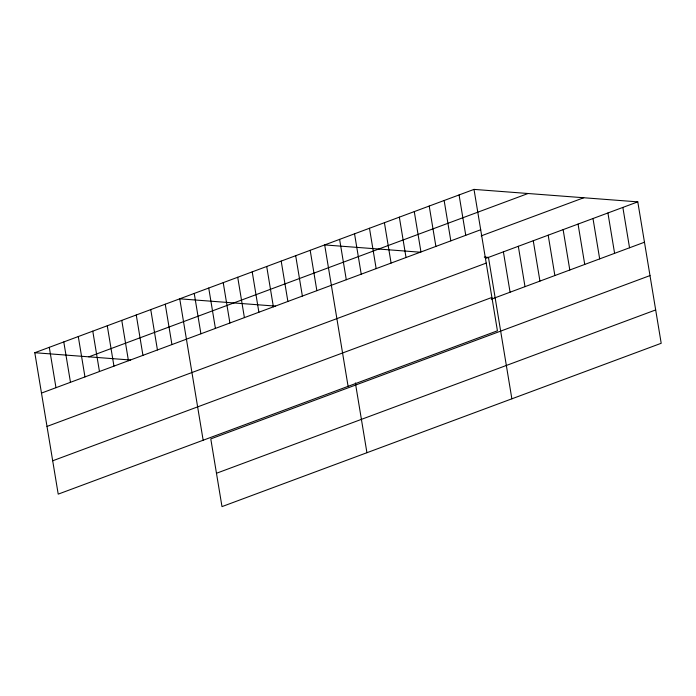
<?xml version="1.0" encoding="UTF-8"?>
<svg xmlns="http://www.w3.org/2000/svg" width="696" height="696" viewBox="0 0 696 696"><rect width="100%" height="100%" fill="white"/><g stroke="black" fill="none" stroke-linecap="round" stroke-linejoin="round"><path stroke-width="1.04" d="M474.011 189.39L497.423 330.8L58.212 494.134L34.8 352.715L474.011 189.39L637.788 201.866L661.2 343.285L221.989 506.61L210.784 438.906L649.994 275.581M88.844 356.839L528.055 193.505M41.482 393.083L480.692 229.75M481.197 235.883L583.744 197.751M485.556 258.477L637.788 201.866M47.006 426.43L486.217 263.097M52.687 460.787L491.898 297.453M491.272 299.202L644.47 242.225M216.473 473.263L655.675 309.938M420.488 252.222L324.675 244.922L348.087 386.332M484.303 257.085L488.462 257.398L511.865 398.817M275.546 306.118L179.742 298.819L203.154 440.237M34.8 352.715L130.613 360.015M622.859 207.417L629.541 247.785M607.921 212.976L614.603 253.335M592.992 218.527L599.674 258.886M578.054 224.077L584.736 264.445M563.125 229.636L569.807 269.996M548.187 235.187L554.869 275.546M533.258 240.738L539.939 281.106M518.32 246.288L525.002 286.656M503.391 251.848L510.072 292.207M459.073 194.941L465.755 235.3M444.144 200.492L450.825 240.86M429.215 206.042L435.896 246.41M414.277 211.601L420.958 251.961M399.347 217.152L406.029 257.511M384.41 222.703L391.091 263.071M369.48 228.262L376.162 268.621M354.542 233.812L361.224 274.172M339.613 239.363L346.295 279.731M355.378 382.922L366.931 452.713M310.181 250.308L316.863 290.667M295.687 255.702L302.368 296.061M281.193 261.087L287.883 301.455M266.707 266.481L273.389 306.84M252.213 271.866L258.895 312.234M237.719 277.26L244.4 317.62M223.225 282.646L229.906 323.014M208.73 288.04L215.412 328.399M194.236 293.425L200.918 333.793M165.248 304.204L171.929 344.572M150.754 309.598L157.435 349.957M136.259 314.983L142.941 355.351M121.765 320.377L128.447 360.737M107.271 325.772L113.953 366.131M92.777 331.157L99.458 371.516M78.283 336.551L84.964 376.91M63.788 341.936L70.47 382.295M49.294 347.33L55.976 387.689"/></g></svg>
